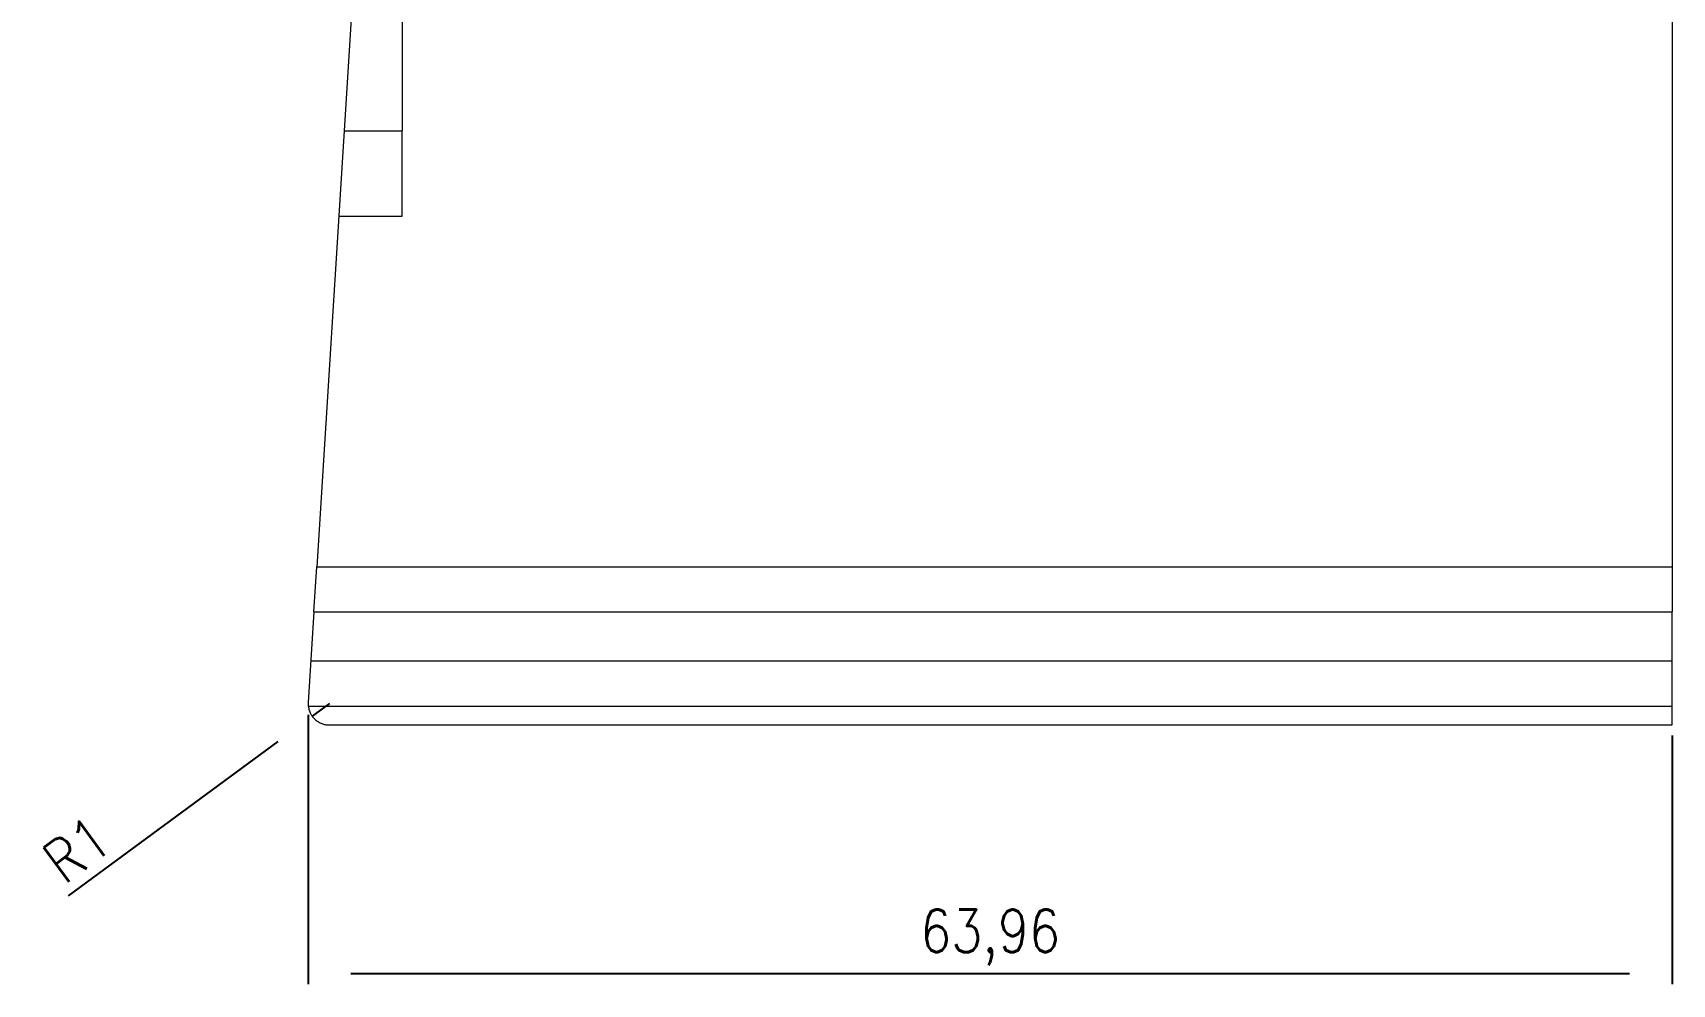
# Model space of a CAD drawing. Header units: millimetres. Extents: x 117382 to 126876, y -1151 to 1280.
# Drawn here: x 126599.9 to 126676.7, y 802.2 to 846.8 of the extents above; entities that cross this region are included whole.
import ezdxf

# ---------------------------------------------------------------- set-up
doc = ezdxf.new("R2010")
doc.units = ezdxf.units.MM
doc.linetypes.add('DASHED', pattern=[0])
for name, color, linetype in [('DIE_P', 2, 'Continuous'), ('DIM', 4, 'Continuous'), ('TEXT', 4, 'Continuous')]:
    doc.layers.add(name, color=color, linetype=linetype)
doc.styles.get("Standard").update_dxf_attribs({"font": 'txt.shx', "width": 0.85, "bigfont": 'ctxt.shx'})
doc.dimstyles.new('T-2-WX', dxfattribs={"dimtxt": 2, "dimasz": 2, "dimexe": 0.5, "dimexo": 0.5, "dimgap": 0.5, "dimtad": 1, "dimtxsty": 'Standard', "dimblk": 'OPEN30', "dimcen": 0, "dimazin": 3, "dimtfac": 1, "dimtmove": 0, "dimatfit": 3, "dimldrblk": 'OPEN30', "dimlwd": -1, "dimlwe": -1})

# ---------------------------------------------------------------- blocks, each defined once
blk = doc.blocks.new('*u7591')
at = {"layer": 'DIE_P', "color": 11, "linetype": 'Continuous', "lineweight": 13}
for p, q in [((63.561, 67.586), (63.561, 0)), ((63.561, 0), (63.561, -2.121)), ((63.561, -6.536), (63.561, -2.121)), ((63.561, -7.414), (63.561, -6.536)), ((0.598, -7.414), (63.561, -7.414))]:
    blk.add_line(p, q, dxfattribs=at)
at = {"layer": 'DIE_P', "color": 2, "linetype": 'Continuous', "lineweight": 13}
for p, q in [((3.673, 58.382), (0, 0)), ((-0.133, -2.121), (0, 0)), ((-0.133, -2.121), (-0.4, -6.351))]:
    blk.add_line(p, q, dxfattribs=at)
at = {"layer": 'DIE_P', "color": 31, "linetype": 'DASHED', "lineweight": 13}
for p, q in [((4.001, 27.813), (4.001, 20.427)), ((4.001, 16.427), (4.001, 20.427)), ((1.034, 16.427), (4.001, 16.427))]:
    blk.add_line(p, q, dxfattribs=at)
at = {"layer": 'DIE_P', "color": 155, "linetype": 'DASHED', "lineweight": 13}
for p, q in [((1.285, 20.427), (4.001, 20.427)), ((1.285, 20.427), (4.001, 20.427)), ((-0.278, -4.414), (63.561, -4.414))]:
    blk.add_line(p, q, dxfattribs=at)
at = {"layer": 'DIE_P', "color": 155, "linetype": 'Continuous', "lineweight": 13}
for p, q in [((0, 0), (63.561, 0)), ((-0.133, -2.121), (63.561, -2.121)), ((-0.394, -6.536), (63.561, -6.536))]:
    blk.add_line(p, q, dxfattribs=at)
at = {"layer": 'DIE_P', "color": 11, "linetype": 'Continuous', "lineweight": 13}
blk.add_ellipse((0.598, -6.414), major_axis=(-1, -0.031), ratio=1, start_param=6.189634, end_param=6.374086, dxfattribs=at)
blk.add_open_spline([(-0.394, -6.536), (-0.39, -6.574), (-0.383, -6.611), (-0.366, -6.681), (-0.356, -6.716), (-0.321, -6.814), (-0.292, -6.875), (-0.25, -6.944), (-0.241, -6.958), (-0.223, -6.985), (-0.195, -7.024), (-0.166, -7.06), (-0.105, -7.127), (-0.062, -7.168), (0.03, -7.239), (0.077, -7.27), (0.152, -7.309), (0.177, -7.322), (0.228, -7.344), (0.254, -7.353), (0.332, -7.38), (0.384, -7.393), (0.464, -7.406), (0.504, -7.41), (0.551, -7.413), (0.572, -7.414), (0.585, -7.414), (0.592, -7.414), (0.598, -7.414)], degree=3, knots=[0, 0, 0, 0, 0.0625, 0.0625, 0.125, 0.125, 0.25, 0.25, 0.28125, 0.28125, 0.3125, 0.375, 0.375, 0.5, 0.5, 0.625, 0.625, 0.6875, 0.6875, 0.75, 0.75, 0.875, 0.875, 0.9375, 0.96875, 0.984375, 0.984375, 1, 1, 1, 1], dxfattribs=at)
blk = doc.blocks.new('*D7663')
at = {"layer": 'Defpoints', "color": 0}
for p in [(126612.766, 815.339), (126676.728, 814.369), (126676.728, 802.725)]:
    blk.add_point(p, dxfattribs=at)
at = {"layer": 'DIM', "color": 0}
for p, q in [((126612.766, 814.839), (126612.766, 802.225)), ((126676.728, 813.869), (126676.728, 802.225)), ((126614.766, 802.725), (126674.728, 802.725))]:
    blk.add_line(p, q, dxfattribs=at)
at = {"layer": 'DIM', "color": 0, "insert": (126644.747, 804.415), "char_height": 2, "attachment_point": 5}
blk.add_mtext('63,96', dxfattribs=at)
blk = doc.blocks.new('_Open30')
blk = doc.blocks.new('*D7664')
at = {"layer": 'Defpoints', "color": 0}
for p in [(126613.765, 815.369), (126612.96, 814.777)]:
    blk.add_point(p, dxfattribs=at)
at = {"layer": 'DIM', "color": 0}
for p, q in [((126613.765, 815.369), (126612.96, 814.777)), ((126611.348, 813.593), (126601.513, 806.365))]:
    blk.add_line(p, q, dxfattribs=at)
at = {"layer": 'DIM', "color": 0, "insert": (126601.941, 808.54), "char_height": 2, "attachment_point": 5, "rotation": 36.31437}
blk.add_mtext('R1', dxfattribs=at)

msp = doc.modelspace()

# ---------------------------------------------------------------- block references
at = {"layer": 'TEXT'}
msp.add_blockref('*u7591', (126613.167, 821.784), dxfattribs=at)

# ---------------------------------------------------------------- dimensions: what is measured, and where the dimension line sits
at = {"layer": 'DIM'}
dim = msp.add_radius_dim(center=(126613.765, 815.369), mpoint=(126612.96, 814.777), dimstyle='T-2-WX', dxfattribs=at)
dim.commit()
dim.dimension.update_dxf_attribs({"geometry": '*D7664', "text_midpoint": (126602.829, 807.332), "dimtype": 164})
dim = msp.add_linear_dim(base=(126676.728, 802.725), p1=(126612.766, 815.339), p2=(126676.728, 814.369), dimstyle='T-2-WX', dxfattribs=at)
dim.commit()
dim.dimension.update_dxf_attribs({"geometry": '*D7663', "text_midpoint": (126644.747, 804.415)})

doc.saveas('drawing.dxf')
